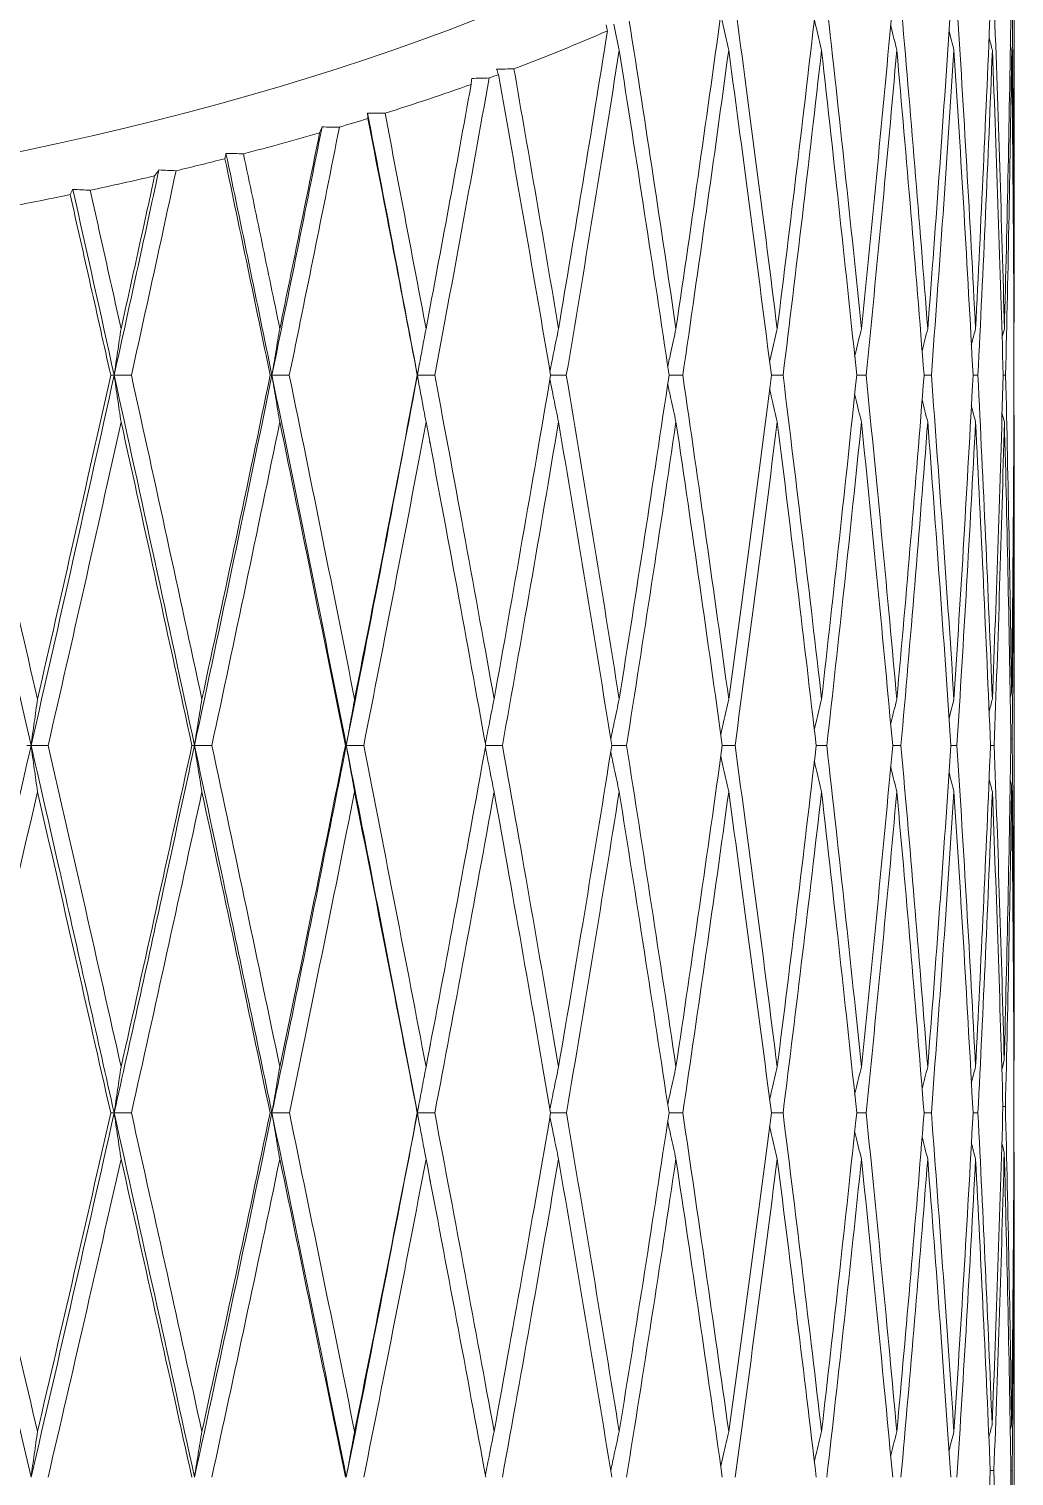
# Model space of a CAD drawing. Extents: x 4138 to 4928, y 0 to 579.
# Drawn here: x 4390.99 to 4399.09, y 417.27 to 429.18 of the extents above; entities that cross this region are included whole.
import ezdxf

# ---------------------------------------------------------------- set-up
doc = ezdxf.new("R2010")
doc.units = 0
doc.header["$LTSCALE"] = 10
doc.header["$MEASUREMENT"] = 0
doc.layers.add('1', color=7, linetype='CONTINUOUS')

msp = doc.modelspace()

# ---------------------------------------------------------------- linework, layer by layer
at = {"layer": '1', "color": 7, "linetype": 'Continuous', "lineweight": 18}
for p, q in [((4399.093, 432.066), (4399.093, 426.821)), ((4399.093, 426.766), (4399.093, 426.821)), ((4399.09, 426.758), (4399.093, 426.766)), ((4399.09, 426.006), (4399.093, 425.998)), ((4399.093, 425.998), (4399.093, 425.943)), ((4399.093, 425.943), (4399.093, 420.746)), ((4399.093, 420.746), (4399.093, 420.692)), ((4399.093, 420.692), (4399.09, 420.683)), ((4399.093, 419.935), (4399.09, 419.943)), ((4399.093, 419.88), (4399.093, 419.935)), ((4399.093, 419.88), (4399.093, 414.782))]:
    msp.add_line(p, q, dxfattribs=at)
msp.add_ellipse((4382.093, 432.606), major_axis=(16.257, 0), ratio=0.325059, start_param=4.9346, end_param=6.253938, dxfattribs=at)
for points, degree in [([(4396.311, 426.71), (4396.377, 427.156), (4396.506, 428.047), (4396.631, 428.939), (4396.692, 429.385)], 3), ([(4396.797, 429.385), (4396.859, 428.921), (4396.98, 428.01), (4397.091, 427.137), (4397.144, 426.71)], 3), ([(4397.144, 426.71), (4397.198, 427.142), (4397.306, 428.019), (4397.412, 428.925), (4397.465, 429.385)], 3), ([(4397.552, 429.385), (4397.604, 428.919), (4397.703, 428.006), (4397.794, 427.135), (4397.837, 426.71)], 3), ([(4397.837, 426.71), (4397.881, 427.15), (4397.969, 428.035), (4398.053, 428.933), (4398.094, 429.385)], 3), ([(4398.162, 429.385), (4398.201, 428.939), (4398.277, 428.047), (4398.348, 427.156), (4398.382, 426.71)], 3), ([(4398.382, 426.71), (4398.416, 427.15), (4398.482, 428.035), (4398.543, 428.933), (4398.573, 429.385)], 3), ([(4398.623, 429.385), (4398.651, 428.94), (4398.704, 428.048), (4398.753, 427.156), (4398.776, 426.71)], 3), ([(4398.776, 426.71), (4398.798, 427.146), (4398.841, 428.028), (4398.88, 428.93), (4398.899, 429.385)], 3), ([(4399.013, 426.71), (4399.002, 427.149), (4398.976, 428.033), (4398.946, 428.932), (4398.929, 429.385)], 3), ([(4399.067, 429.385), (4399.061, 428.927), (4399.045, 428.023), (4399.024, 427.144), (4399.013, 426.71)], 3), ([(4399.093, 426.766), (4399.092, 427.202), (4399.09, 428.074), (4399.082, 428.948), (4399.077, 429.385)], 3), ([(4394.978, 428.848), (4395.246, 428.95), (4395.503, 429.054), (4395.747, 429.161)], 3), ([(4395.345, 426.71), (4395.412, 427.109), (4395.547, 427.917), (4395.681, 428.743), (4395.747, 429.161)], 3), ([(4395.747, 429.161), (4395.745, 429.17), (4395.742, 429.186), (4395.738, 429.203), (4395.736, 429.211)], 3), ([(4395.844, 429.001), (4395.837, 429.036), (4395.821, 429.107), (4395.806, 429.179), (4395.799, 429.215)], 3), ([(4395.927, 429.241), (4395.994, 428.813), (4396.125, 427.963), (4396.25, 427.126), (4396.311, 426.71)], 3), ([(4398.598, 429.001), (4398.585, 429.054), (4398.571, 429.107), (4398.558, 429.16)], 3), ([(4398.887, 429.106), (4398.896, 429.071), (4398.905, 429.036), (4398.914, 429.001)], 3), ([(4399.061, 429.044), (4399.065, 429.03), (4399.069, 429.015), (4399.073, 429.001)], 3), ([(4395.844, 429.001), (4395.773, 428.547), (4395.628, 427.648), (4395.483, 426.764), (4395.409, 426.327)], 3), ([(4396.254, 426.327), (4396.189, 426.767), (4396.055, 427.653), (4395.915, 428.549), (4395.844, 429.001)], 3), ([(4396.745, 429.001), (4396.684, 428.554), (4396.56, 427.662), (4396.432, 426.771), (4396.367, 426.327)], 3), ([(4397.096, 426.327), (4397.042, 426.753), (4396.929, 427.626), (4396.808, 428.536), (4396.745, 429.001)], 3), ([(4397.509, 429.001), (4397.456, 428.537), (4397.351, 427.628), (4397.245, 426.754), (4397.192, 426.327)], 3), ([(4397.798, 426.327), (4397.754, 426.753), (4397.662, 427.625), (4397.561, 428.535), (4397.509, 429.001)], 3), ([(4398.128, 429.001), (4398.088, 428.547), (4398.005, 427.648), (4397.919, 426.764), (4397.875, 426.327)], 3), ([(4398.352, 426.327), (4398.317, 426.772), (4398.245, 427.663), (4398.168, 428.555), (4398.128, 429.001)], 3), ([(4398.598, 429.001), (4398.569, 428.548), (4398.509, 427.65), (4398.445, 426.765), (4398.412, 426.327)], 3), ([(4398.755, 426.327), (4398.732, 426.772), (4398.682, 427.663), (4398.627, 428.555), (4398.598, 429.001)], 3), ([(4398.914, 429.001), (4398.896, 428.544), (4398.859, 427.642), (4398.817, 426.762), (4398.795, 426.327)], 3), ([(4399.003, 426.327), (4398.991, 426.765), (4398.964, 427.649), (4398.932, 428.547), (4398.914, 429.001)], 3), ([(4399.073, 429.001), (4399.067, 428.542), (4399.052, 427.638), (4399.033, 426.76), (4399.023, 426.327)], 3), ([(4399.073, 429.001), (4399.078, 428.563), (4399.087, 427.69), (4399.091, 426.817), (4399.092, 426.382)], 3), ([(4394.835, 428.845), (4394.859, 428.845), (4394.906, 428.847), (4394.954, 428.848), (4394.978, 428.848)], 3), ([(4394.85, 428.801), (4394.848, 428.808), (4394.843, 428.823), (4394.838, 428.837), (4394.835, 428.845)], 3), ([(4394.978, 428.848), (4395.04, 428.492), (4395.164, 427.779), (4395.285, 427.067), (4395.345, 426.71)], 3), ([(4393.918, 428.483), (4394.161, 428.56), (4394.398, 428.639), (4394.626, 428.72)], 3), ([(4394.255, 426.71), (4394.316, 427.036), (4394.44, 427.697), (4394.564, 428.376), (4394.626, 428.72)], 3), ([(4394.774, 428.773), (4394.699, 428.352), (4394.549, 427.523), (4394.401, 426.721), (4394.327, 426.327)], 3), ([(4394.626, 428.72), (4394.627, 428.728), (4394.628, 428.745), (4394.63, 428.761), (4394.631, 428.77)], 3), ([(4394.631, 428.77), (4394.655, 428.77), (4394.702, 428.771), (4394.75, 428.772), (4394.774, 428.773)], 3), ([(4394.774, 428.773), (4394.8, 428.782), (4394.825, 428.792), (4394.85, 428.801)], 3), ([(4395.28, 426.327), (4395.21, 426.739), (4395.068, 427.564), (4394.924, 428.389), (4394.85, 428.801)], 3), ([(4393.774, 428.483), (4393.913, 427.764), (4394.049, 427.044), (4394.184, 426.327)], 3), ([(4393.777, 428.439), (4393.776, 428.447), (4393.775, 428.461), (4393.774, 428.476), (4393.774, 428.483)], 3), ([(4393.774, 428.483), (4393.798, 428.483), (4393.846, 428.483), (4393.894, 428.483), (4393.918, 428.483)], 3), ([(4393.918, 428.483), (4393.976, 428.178), (4394.091, 427.578), (4394.201, 426.997), (4394.255, 426.71)], 3), ([(4392.987, 426.327), (4393.126, 427.007), (4393.264, 427.688), (4393.399, 428.37)], 3), ([(4393.542, 428.369), (4393.474, 428.023), (4393.336, 427.337), (4393.199, 426.662), (4393.13, 426.327)], 3), ([(4393.379, 428.321), (4393.382, 428.329), (4393.389, 428.346), (4393.396, 428.362), (4393.399, 428.37)], 3), ([(4393.399, 428.37), (4393.423, 428.37), (4393.471, 428.369), (4393.518, 428.369), (4393.542, 428.369)], 3), ([(4393.542, 428.369), (4393.621, 428.392), (4393.699, 428.416), (4393.777, 428.439)], 3), ([(4394.183, 426.327), (4394.119, 426.664), (4393.988, 427.353), (4393.848, 428.072), (4393.777, 428.439)], 3), ([(4392.753, 428.149), (4392.966, 428.205), (4393.175, 428.262), (4393.379, 428.321)], 3), ([(4393.052, 426.71), (4393.106, 426.976), (4393.215, 427.51), (4393.325, 428.05), (4393.379, 428.321)], 3), ([(4392.198, 428.01), (4392.334, 428.042), (4392.468, 428.076), (4392.6, 428.109)], 3), ([(4392.6, 428.109), (4392.602, 428.117), (4392.605, 428.131), (4392.608, 428.146), (4392.609, 428.153)], 3), ([(4392.973, 426.327), (4392.912, 426.62), (4392.789, 427.21), (4392.664, 427.808), (4392.6, 428.109)], 3), ([(4392.609, 428.153), (4392.737, 427.544), (4392.863, 426.935), (4392.987, 426.327)], 3), ([(4392.609, 428.153), (4392.633, 428.153), (4392.681, 428.151), (4392.729, 428.15), (4392.753, 428.149)], 3), ([(4392.753, 428.149), (4392.804, 427.907), (4392.904, 427.426), (4393.003, 426.948), (4393.052, 426.71)], 3), ([(4391.689, 426.327), (4391.813, 426.889), (4391.936, 427.453), (4392.057, 428.017)], 3), ([(4392.198, 428.01), (4392.137, 427.725), (4392.014, 427.159), (4391.892, 426.602), (4391.831, 426.327)], 3), ([(4392.022, 427.968), (4392.028, 427.976), (4392.04, 427.992), (4392.052, 428.008), (4392.057, 428.017)], 3), ([(4392.057, 428.017), (4392.081, 428.015), (4392.128, 428.013), (4392.175, 428.011), (4392.198, 428.01)], 3), ([(4391.327, 427.814), (4391.331, 427.821), (4391.338, 427.836), (4391.346, 427.85), (4391.349, 427.857)], 3), ([(4391.349, 427.857), (4391.464, 427.347), (4391.577, 426.836), (4391.689, 426.327)], 3), ([(4391.349, 427.857), (4391.373, 427.856), (4391.421, 427.853), (4391.469, 427.85), (4391.492, 427.849)], 3), ([(4391.492, 427.849), (4391.671, 427.888), (4391.848, 427.927), (4392.022, 427.968)], 3), ([(4391.746, 426.71), (4391.792, 426.918), (4391.884, 427.334), (4391.976, 427.756), (4392.022, 427.968)], 3), ([(4390.76, 427.7), (4390.951, 427.737), (4391.141, 427.775), (4391.327, 427.814)], 3), ([(4391.661, 426.327), (4391.606, 426.572), (4391.496, 427.066), (4391.384, 427.564), (4391.327, 427.814)], 3), ([(4391.492, 427.849), (4391.535, 427.658), (4391.62, 427.277), (4391.704, 426.899), (4391.746, 426.71)], 3), ([(4391.689, 426.327), (4391.699, 426.391), (4391.717, 426.519), (4391.736, 426.647), (4391.746, 426.71)], 3), ([(4392.987, 426.327), (4392.998, 426.391), (4393.019, 426.519), (4393.041, 426.647), (4393.052, 426.71)], 3), ([(4394.184, 426.327), (4394.195, 426.391), (4394.219, 426.519), (4394.243, 426.647), (4394.255, 426.71)], 3), ([(4398.336, 426.526), (4398.352, 426.588), (4398.367, 426.649), (4398.382, 426.71)], 3), ([(4398.741, 426.577), (4398.753, 426.622), (4398.764, 426.666), (4398.776, 426.71)], 3), ([(4399.013, 426.71), (4399.007, 426.685), (4399, 426.66), (4398.993, 426.635)], 3), ([(4399.091, 426.759), (4399.092, 426.633), (4399.092, 426.507), (4399.092, 426.382)], 3), ([(4390.301, 426.327), (4390.539, 425.309), (4390.774, 424.294), (4391.006, 423.282)], 3), ([(4390.44, 426.327), (4390.547, 425.871), (4390.757, 424.972), (4390.959, 424.096), (4391.058, 423.664)], 3), ([(4391.006, 423.282), (4391.237, 424.294), (4391.465, 425.309), (4391.689, 426.327)], 3), ([(4391.058, 423.664), (4391.158, 424.096), (4391.357, 424.972), (4391.559, 425.871), (4391.661, 426.327)], 3), ([(4391.689, 426.327), (4391.684, 426.327), (4391.675, 426.327), (4391.665, 426.327), (4391.661, 426.327)], 3), ([(4391.831, 426.327), (4391.807, 426.327), (4391.76, 426.327), (4391.713, 426.327), (4391.689, 426.327)], 3), ([(4391.689, 426.327), (4391.913, 425.309), (4392.134, 424.294), (4392.35, 423.282)], 3), ([(4391.746, 425.943), (4391.736, 426.007), (4391.717, 426.134), (4391.699, 426.262), (4391.689, 426.327)], 3), ([(4391.831, 426.327), (4391.93, 425.876), (4392.126, 424.981), (4392.317, 424.101), (4392.411, 423.664)], 3), ([(4392.35, 423.282), (4392.567, 424.294), (4392.779, 425.309), (4392.987, 426.327)], 3), ([(4392.411, 423.664), (4392.504, 424.099), (4392.692, 424.977), (4392.879, 425.874), (4392.973, 426.327)], 3), ([(4392.987, 426.327), (4392.985, 426.327), (4392.98, 426.327), (4392.975, 426.327), (4392.973, 426.327)], 3), ([(4393.13, 426.327), (4393.107, 426.327), (4393.059, 426.327), (4393.011, 426.327), (4392.987, 426.327)], 3), ([(4392.987, 426.327), (4393.195, 425.309), (4393.399, 424.294), (4393.599, 423.282)], 3), ([(4393.052, 425.943), (4393.041, 426.007), (4393.019, 426.134), (4392.998, 426.262), (4392.987, 426.327)], 3), ([(4393.13, 426.327), (4393.223, 425.875), (4393.405, 424.98), (4393.581, 424.1), (4393.667, 423.664)], 3), ([(4393.599, 423.282), (4393.798, 424.294), (4393.993, 425.309), (4394.184, 426.327)], 3), ([(4393.667, 423.664), (4393.751, 424.09), (4393.922, 424.96), (4394.095, 425.865), (4394.183, 426.327)], 3), ([(4394.184, 426.327), (4394.183, 426.327), (4394.183, 426.327), (4394.183, 426.327), (4394.183, 426.327)], 3), ([(4394.327, 426.327), (4394.303, 426.327), (4394.255, 426.327), (4394.208, 426.327), (4394.184, 426.327)], 3), ([(4394.255, 425.943), (4394.243, 426.007), (4394.219, 426.134), (4394.195, 426.262), (4394.184, 426.327)], 3), ([(4394.327, 426.327), (4394.414, 425.863), (4394.581, 424.957), (4394.739, 424.088), (4394.815, 423.664)], 3), ([(4394.815, 423.664), (4394.892, 424.095), (4395.047, 424.97), (4395.202, 425.87), (4395.28, 426.327)], 3), ([(4395.409, 426.327), (4395.484, 425.88), (4395.631, 424.99), (4395.774, 424.105), (4395.844, 423.664)], 3), ([(4395.844, 423.664), (4395.915, 424.109), (4396.054, 424.997), (4396.188, 425.884), (4396.254, 426.327)], 3), ([(4396.367, 426.327), (4396.433, 425.875), (4396.562, 424.98), (4396.685, 424.1), (4396.745, 423.664)], 3), ([(4396.745, 423.664), (4396.804, 424.096), (4396.922, 424.973), (4397.038, 425.872), (4397.096, 426.327)], 3), ([(4397.192, 426.327), (4397.249, 425.865), (4397.359, 424.96), (4397.46, 424.09), (4397.509, 423.664)], 3), ([(4397.509, 423.664), (4397.558, 424.1), (4397.656, 424.98), (4397.751, 425.875), (4397.798, 426.327)], 3), ([(4397.875, 426.327), (4397.922, 425.86), (4398.011, 424.95), (4398.09, 424.085), (4398.128, 423.664)], 3), ([(4398.128, 423.664), (4398.168, 424.1), (4398.244, 424.981), (4398.317, 425.876), (4398.352, 426.327)], 3), ([(4398.352, 426.327), (4398.372, 426.327), (4398.392, 426.327), (4398.412, 426.327)], 3), ([(4398.412, 426.327), (4398.445, 425.883), (4398.51, 424.996), (4398.57, 424.108), (4398.598, 423.664)], 3), ([(4398.598, 423.664), (4398.626, 424.097), (4398.681, 424.974), (4398.731, 425.872), (4398.755, 426.327)], 3), ([(4398.795, 426.327), (4398.782, 426.327), (4398.769, 426.327), (4398.755, 426.327)], 3), ([(4398.795, 426.327), (4398.817, 425.883), (4398.859, 424.996), (4398.897, 424.108), (4398.914, 423.664)], 3), ([(4399.003, 426.327), (4398.99, 425.87), (4398.963, 424.969), (4398.931, 424.094), (4398.914, 423.664)], 3), ([(4399.023, 426.327), (4399.016, 426.327), (4399.009, 426.327), (4399.003, 426.327)], 3), ([(4399.072, 423.718), (4399.066, 424.146), (4399.052, 425.007), (4399.034, 425.884), (4399.023, 426.327)], 3), ([(4399.072, 423.718), (4399.078, 424.154), (4399.087, 425.034), (4399.091, 425.93), (4399.092, 426.382)], 3), ([(4398.382, 425.943), (4398.367, 426.004), (4398.352, 426.065), (4398.336, 426.127)], 3), ([(4398.741, 426.076), (4398.753, 426.031), (4398.764, 425.987), (4398.776, 425.943)], 3), ([(4398.993, 426.019), (4399, 425.993), (4399.007, 425.968), (4399.013, 425.943)], 3), ([(4399.093, 425.998), (4399.092, 425.549), (4399.09, 424.657), (4399.082, 423.775), (4399.077, 423.337)], 3), ([(4391.746, 425.943), (4391.645, 425.487), (4391.444, 424.587), (4391.245, 423.713), (4391.146, 423.282)], 3), ([(4392.329, 423.282), (4392.234, 423.718), (4392.043, 424.597), (4391.846, 425.492), (4391.746, 425.943)], 3), ([(4393.052, 425.943), (4392.958, 425.49), (4392.772, 424.594), (4392.586, 423.716), (4392.493, 423.282)], 3), ([(4393.591, 423.282), (4393.505, 423.716), (4393.328, 424.593), (4393.145, 425.49), (4393.052, 425.943)], 3), ([(4394.255, 425.943), (4394.169, 425.483), (4393.996, 424.579), (4393.827, 423.709), (4393.742, 423.282)], 3), ([(4394.746, 423.282), (4394.67, 423.702), (4394.513, 424.566), (4394.343, 425.476), (4394.255, 425.943)], 3), ([(4395.345, 425.943), (4395.269, 425.49), (4395.115, 424.593), (4394.961, 423.716), (4394.883, 423.282)], 3), ([(4395.783, 423.282), (4395.712, 423.725), (4395.568, 424.611), (4395.42, 425.499), (4395.345, 425.943)], 3), ([(4396.311, 425.943), (4396.245, 425.498), (4396.112, 424.61), (4395.974, 423.724), (4395.905, 423.282)], 3), ([(4396.692, 423.282), (4396.632, 423.718), (4396.508, 424.598), (4396.378, 425.492), (4396.311, 425.943)], 3), ([(4397.144, 425.943), (4397.087, 425.484), (4396.971, 424.582), (4396.855, 423.71), (4396.797, 423.282)], 3), ([(4397.465, 423.282), (4397.415, 423.708), (4397.313, 424.578), (4397.202, 425.482), (4397.144, 425.943)], 3), ([(4397.837, 425.943), (4397.791, 425.491), (4397.697, 424.595), (4397.601, 423.717), (4397.552, 423.282)], 3), ([(4398.094, 423.282), (4398.055, 423.705), (4397.974, 424.571), (4397.884, 425.479), (4397.837, 425.943)], 3), ([(4398.382, 425.943), (4398.348, 425.492), (4398.276, 424.597), (4398.201, 423.718), (4398.162, 423.282)], 3), ([(4398.573, 423.282), (4398.544, 423.726), (4398.482, 424.613), (4398.416, 425.5), (4398.382, 425.943)], 3), ([(4398.776, 425.943), (4398.752, 425.488), (4398.703, 424.59), (4398.65, 423.714), (4398.623, 423.282)], 3), ([(4398.899, 423.282), (4398.881, 423.726), (4398.842, 424.613), (4398.799, 425.5), (4398.776, 425.943)], 3), ([(4399.013, 425.943), (4399.001, 425.486), (4398.975, 424.585), (4398.945, 423.712), (4398.929, 423.282)], 3), ([(4399.067, 423.337), (4399.06, 423.763), (4399.045, 424.624), (4399.025, 425.501), (4399.013, 425.943)], 3), ([(4394.289, 425.763), (4394.284, 425.787)], 1), ([(4399.06, 423.675), (4399.064, 423.689), (4399.068, 423.704), (4399.072, 423.718)], 3), ([(4391.058, 423.664), (4391.05, 423.6), (4391.032, 423.473), (4391.014, 423.346), (4391.006, 423.282)], 3), ([(4392.411, 423.664), (4392.401, 423.6), (4392.38, 423.473), (4392.36, 423.346), (4392.35, 423.282)], 3), ([(4393.667, 423.664), (4393.656, 423.6), (4393.633, 423.473), (4393.61, 423.346), (4393.599, 423.282)], 3), ([(4398.558, 423.505), (4398.571, 423.558), (4398.585, 423.611), (4398.598, 423.664)], 3), ([(4398.914, 423.664), (4398.905, 423.629), (4398.896, 423.594), (4398.887, 423.558)], 3), ([(4399.012, 420.692), (4399.023, 421.125), (4399.044, 421.999), (4399.06, 422.888), (4399.067, 423.337)], 3), ([(4399.077, 423.337), (4399.073, 423.337), (4399.07, 423.337), (4399.067, 423.337)], 3), ([(4399.093, 420.692), (4399.092, 421.124), (4399.09, 421.997), (4399.082, 422.887), (4399.077, 423.337)], 3), ([(4391.006, 423.282), (4391, 423.282), (4390.988, 423.282), (4390.976, 423.282), (4390.97, 423.282)], 3), ([(4391.006, 423.282), (4391.029, 423.282), (4391.076, 423.282), (4391.123, 423.282), (4391.146, 423.282)], 3), ([(4391.058, 422.901), (4391.05, 422.964), (4391.032, 423.091), (4391.014, 423.218), (4391.006, 423.282)], 3), ([(4391.146, 423.282), (4391.25, 422.829), (4391.454, 421.935), (4391.65, 421.066), (4391.746, 420.638)], 3), ([(4391.746, 420.638), (4391.843, 421.069), (4392.037, 421.94), (4392.231, 422.832), (4392.329, 423.282)], 3), ([(4392.35, 423.282), (4392.347, 423.282), (4392.339, 423.282), (4392.332, 423.282), (4392.329, 423.282)], 3), ([(4392.35, 423.282), (4392.374, 423.282), (4392.421, 423.282), (4392.469, 423.282), (4392.493, 423.282)], 3), ([(4392.411, 422.901), (4392.401, 422.964), (4392.38, 423.091), (4392.36, 423.218), (4392.35, 423.282)], 3), ([(4392.493, 423.282), (4392.589, 422.833), (4392.778, 421.943), (4392.962, 421.07), (4393.052, 420.638)], 3), ([(4393.052, 420.638), (4393.14, 421.06), (4393.318, 421.923), (4393.5, 422.823), (4393.591, 423.282)], 3), ([(4393.599, 423.282), (4393.598, 423.282), (4393.595, 423.282), (4393.592, 423.282), (4393.591, 423.282)], 3), ([(4393.599, 423.282), (4393.623, 423.282), (4393.671, 423.282), (4393.719, 423.282), (4393.742, 423.282)], 3), ([(4393.667, 422.901), (4393.656, 422.964), (4393.633, 423.091), (4393.61, 423.218), (4393.599, 423.282)], 3), ([(4393.742, 423.282), (4393.831, 422.832), (4394.005, 421.942), (4394.173, 421.07), (4394.255, 420.638)], 3), ([(4394.255, 420.638), (4394.337, 421.064), (4394.5, 421.932), (4394.664, 422.827), (4394.746, 423.282)], 3), ([(4394.883, 423.282), (4394.965, 422.826), (4395.123, 421.93), (4395.272, 421.063), (4395.345, 420.638)], 3), ([(4395.345, 420.638), (4395.423, 421.092), (4395.573, 421.987), (4395.715, 422.855), (4395.783, 423.282)], 3), ([(4395.905, 423.282), (4395.974, 422.845), (4396.11, 421.968), (4396.245, 421.082), (4396.311, 420.638)], 3), ([(4396.311, 420.638), (4396.376, 421.073), (4396.505, 421.949), (4396.63, 422.836), (4396.692, 423.282)], 3), ([(4396.797, 423.282), (4396.859, 422.828), (4396.978, 421.934), (4397.09, 421.065), (4397.144, 420.638)], 3), ([(4397.144, 420.638), (4397.199, 421.069), (4397.307, 421.942), (4397.413, 422.832), (4397.465, 423.282)], 3), ([(4397.552, 423.282), (4397.604, 422.822), (4397.703, 421.922), (4397.793, 421.059), (4397.837, 420.638)], 3), ([(4397.837, 420.638), (4397.881, 421.07), (4397.969, 421.944), (4398.053, 422.833), (4398.094, 423.282)], 3), ([(4398.162, 423.282), (4398.203, 422.817), (4398.281, 421.912), (4398.35, 421.054), (4398.382, 420.638)], 3), ([(4398.382, 420.638), (4398.416, 421.067), (4398.481, 421.937), (4398.543, 422.83), (4398.573, 423.282)], 3), ([(4398.623, 423.282), (4398.606, 423.282), (4398.59, 423.282), (4398.573, 423.282)], 3), ([(4398.623, 423.282), (4398.651, 422.842), (4398.704, 421.961), (4398.753, 421.079), (4398.776, 420.638)], 3), ([(4398.899, 423.282), (4398.88, 422.827), (4398.841, 421.932), (4398.798, 421.064), (4398.776, 420.638)], 3), ([(4398.929, 423.282), (4398.919, 423.282), (4398.909, 423.282), (4398.899, 423.282)], 3), ([(4398.929, 423.282), (4398.945, 422.851), (4398.975, 421.987), (4399, 421.124), (4399.012, 420.692)], 3), ([(4398.558, 423.059), (4398.571, 423.006), (4398.585, 422.953), (4398.598, 422.901)], 3), ([(4398.887, 423.006), (4398.896, 422.971), (4398.905, 422.936), (4398.914, 422.901)], 3), ([(4399.061, 422.998), (4399.064, 422.984), (4399.068, 422.97), (4399.072, 422.955)], 3), ([(4391.058, 422.901), (4390.954, 422.447), (4390.746, 421.554), (4390.542, 420.686), (4390.44, 420.259)], 3), ([(4391.661, 420.259), (4391.564, 420.686), (4391.368, 421.553), (4391.163, 422.447), (4391.058, 422.901)], 3), ([(4392.411, 422.901), (4392.314, 422.45), (4392.12, 421.559), (4391.927, 420.689), (4391.831, 420.259)], 3), ([(4392.972, 420.259), (4392.882, 420.69), (4392.698, 421.562), (4392.508, 422.451), (4392.411, 422.901)], 3), ([(4393.667, 422.901), (4393.576, 422.443), (4393.396, 421.545), (4393.218, 420.682), (4393.131, 420.259)], 3), ([(4394.183, 420.259), (4394.1, 420.688), (4393.932, 421.558), (4393.756, 422.45), (4393.667, 422.901)], 3), ([(4394.815, 422.901), (4394.734, 422.449), (4394.571, 421.557), (4394.408, 420.688), (4394.327, 420.259)], 3), ([(4395.28, 420.259), (4395.207, 420.683), (4395.057, 421.547), (4394.897, 422.444), (4394.815, 422.901)], 3), ([(4395.844, 422.901), (4395.775, 422.468), (4395.634, 421.596), (4395.486, 420.707), (4395.41, 420.259)], 3), ([(4396.254, 420.259), (4396.187, 420.701), (4396.052, 421.584), (4395.914, 422.462), (4395.844, 422.901)], 3), ([(4396.745, 422.901), (4396.683, 422.45), (4396.558, 421.559), (4396.431, 420.689), (4396.367, 420.259)], 3), ([(4397.096, 420.259), (4397.041, 420.689), (4396.927, 421.559), (4396.807, 422.45), (4396.745, 422.901)], 3), ([(4397.509, 422.901), (4397.457, 422.45), (4397.353, 421.559), (4397.246, 420.689), (4397.192, 420.259)], 3), ([(4397.798, 420.259), (4397.754, 420.68), (4397.662, 421.541), (4397.561, 422.441), (4397.509, 422.901)], 3), ([(4398.128, 422.901), (4398.088, 422.452), (4398.005, 421.562), (4397.919, 420.69), (4397.876, 420.259)], 3), ([(4398.352, 420.259), (4398.319, 420.677), (4398.249, 421.536), (4398.17, 422.438), (4398.128, 422.901)], 3), ([(4398.598, 422.901), (4398.569, 422.448), (4398.508, 421.555), (4398.444, 420.687), (4398.412, 420.259)], 3), ([(4398.755, 420.259), (4398.732, 420.7), (4398.682, 421.581), (4398.627, 422.461), (4398.598, 422.901)], 3), ([(4398.914, 422.901), (4398.896, 422.446), (4398.858, 421.551), (4398.817, 420.685), (4398.795, 420.259)], 3), ([(4399.001, 420.313), (4398.989, 420.745), (4398.962, 421.607), (4398.931, 422.47), (4398.914, 422.901)], 3), ([(4399.072, 422.955), (4399.066, 422.51), (4399.052, 421.624), (4399.032, 420.749), (4399.021, 420.313)], 3), ([(4399.092, 420.313), (4399.091, 420.745), (4399.087, 421.617), (4399.078, 422.506), (4399.072, 422.955)], 3), ([(4394.284, 420.79), (4394.292, 420.829)], 1), ([(4391.746, 420.638), (4391.736, 420.575), (4391.717, 420.449), (4391.699, 420.322), (4391.689, 420.259)], 3), ([(4393.052, 420.638), (4393.041, 420.575), (4393.019, 420.449), (4392.998, 420.322), (4392.987, 420.259)], 3), ([(4394.255, 420.638), (4394.243, 420.575), (4394.219, 420.449), (4394.195, 420.322), (4394.184, 420.259)], 3), ([(4398.336, 420.456), (4398.352, 420.517), (4398.367, 420.577), (4398.382, 420.638)], 3), ([(4398.776, 420.638), (4398.764, 420.594), (4398.753, 420.55), (4398.741, 420.506)], 3), ([(4398.992, 420.617), (4398.998, 420.642), (4399.005, 420.667), (4399.012, 420.692)], 3), ([(4399.091, 420.686), (4399.092, 420.561), (4399.092, 420.437), (4399.092, 420.313)], 3), ([(4390.301, 420.259), (4390.539, 419.255), (4390.774, 418.257), (4391.006, 417.264)], 3), ([(4390.44, 420.259), (4390.548, 419.807), (4390.758, 418.919), (4390.96, 418.061), (4391.058, 417.639)], 3), ([(4391.006, 417.264), (4391.237, 418.257), (4391.465, 419.255), (4391.689, 420.259)], 3), ([(4391.058, 417.639), (4391.158, 418.065), (4391.358, 418.928), (4391.56, 419.811), (4391.661, 420.259)], 3), ([(4391.689, 420.259), (4391.684, 420.259), (4391.675, 420.259), (4391.665, 420.259), (4391.661, 420.259)], 3), ([(4391.689, 420.259), (4391.713, 420.259), (4391.76, 420.259), (4391.807, 420.259), (4391.831, 420.259)], 3), ([(4391.689, 420.259), (4391.913, 419.255), (4392.134, 418.257), (4392.35, 417.264)], 3), ([(4391.746, 419.88), (4391.736, 419.943), (4391.717, 420.069), (4391.699, 420.195), (4391.689, 420.259)], 3), ([(4391.831, 420.259), (4391.931, 419.809), (4392.129, 418.923), (4392.318, 418.063), (4392.411, 417.639)], 3), ([(4392.35, 417.264), (4392.567, 418.257), (4392.779, 419.255), (4392.987, 420.259)], 3), ([(4392.411, 417.639), (4392.503, 418.058), (4392.688, 418.913), (4392.877, 419.804), (4392.972, 420.259)], 3), ([(4392.987, 420.259), (4392.985, 420.259), (4392.98, 420.259), (4392.975, 420.259), (4392.972, 420.259)], 3), ([(4392.987, 420.259), (4393.011, 420.259), (4393.059, 420.259), (4393.107, 420.259), (4393.131, 420.259)], 3), ([(4392.987, 420.259), (4393.195, 419.255), (4393.399, 418.257), (4393.599, 417.264)], 3), ([(4393.052, 419.88), (4393.041, 419.943), (4393.019, 420.069), (4392.998, 420.195), (4392.987, 420.259)], 3), ([(4393.131, 420.259), (4393.223, 419.813), (4393.405, 418.931), (4393.581, 418.067), (4393.667, 417.639)], 3), ([(4394.184, 420.259), (4393.993, 419.255), (4393.798, 418.257), (4393.599, 417.264)], 3), ([(4393.667, 417.639), (4393.752, 418.062), (4393.924, 418.921), (4394.096, 419.808), (4394.183, 420.259)], 3), ([(4394.184, 420.259), (4394.183, 420.259), (4394.183, 420.259), (4394.183, 420.259), (4394.183, 420.259)], 3), ([(4394.184, 420.259), (4394.208, 420.259), (4394.255, 420.259), (4394.303, 420.259), (4394.327, 420.259)], 3), ([(4394.255, 419.88), (4394.243, 419.943), (4394.219, 420.069), (4394.195, 420.195), (4394.184, 420.259)], 3), ([(4394.327, 420.259), (4394.412, 419.811), (4394.578, 418.926), (4394.737, 418.065), (4394.815, 417.639)], 3), ([(4394.815, 417.639), (4394.899, 418.101), (4395.061, 419), (4395.209, 419.848), (4395.28, 420.259)], 3), ([(4395.41, 420.259), (4395.485, 419.814), (4395.633, 418.933), (4395.775, 418.068), (4395.844, 417.639)], 3), ([(4395.844, 417.639), (4395.915, 418.076), (4396.054, 418.95), (4396.188, 419.822), (4396.254, 420.259)], 3), ([(4396.367, 420.259), (4396.429, 419.842), (4396.554, 418.988), (4396.681, 418.095), (4396.745, 417.639)], 3), ([(4396.745, 417.639), (4396.804, 418.065), (4396.922, 418.928), (4397.038, 419.812), (4397.096, 420.259)], 3), ([(4397.192, 420.259), (4397.248, 419.809), (4397.357, 418.924), (4397.459, 418.063), (4397.509, 417.639)], 3), ([(4397.509, 417.639), (4397.558, 418.067), (4397.656, 418.931), (4397.751, 419.813), (4397.798, 420.259)], 3), ([(4397.876, 420.259), (4397.922, 419.803), (4398.01, 418.91), (4398.09, 418.056), (4398.128, 417.639)], 3), ([(4398.128, 417.639), (4398.167, 418.063), (4398.243, 418.924), (4398.317, 419.81), (4398.352, 420.259)], 3), ([(4398.412, 420.259), (4398.392, 420.259), (4398.372, 420.259), (4398.352, 420.259)], 3), ([(4398.412, 420.259), (4398.447, 419.796), (4398.513, 418.897), (4398.571, 418.05), (4398.598, 417.639)], 3), ([(4398.755, 420.259), (4398.731, 419.807), (4398.68, 418.919), (4398.626, 418.061), (4398.598, 417.639)], 3), ([(4398.795, 420.259), (4398.782, 420.259), (4398.769, 420.259), (4398.755, 420.259)], 3), ([(4398.795, 420.259), (4398.817, 419.832), (4398.858, 418.977), (4398.895, 418.121), (4398.912, 417.693)], 3), ([(4398.912, 417.693), (4398.929, 418.124), (4398.961, 418.991), (4398.989, 419.87), (4399.001, 420.313)], 3), ([(4399.021, 420.313), (4399.015, 420.313), (4399.008, 420.313), (4399.001, 420.313)], 3), ([(4399.021, 420.313), (4399.032, 419.876), (4399.052, 419.003), (4399.066, 418.13), (4399.072, 417.693)], 3), ([(4399.092, 420.313), (4399.091, 419.884), (4399.087, 419.018), (4399.078, 418.137), (4399.072, 417.693)], 3), ([(4399.092, 420.313), (4399.092, 420.19), (4399.092, 420.066), (4399.091, 419.942)], 3), ([(4398.336, 420.062), (4398.352, 420.001), (4398.367, 419.941), (4398.382, 419.88)], 3), ([(4398.741, 420.012), (4398.753, 419.968), (4398.764, 419.924), (4398.776, 419.88)], 3), ([(4399.012, 419.935), (4399.005, 419.959), (4398.998, 419.984), (4398.992, 420.009)], 3), ([(4391.746, 419.88), (4391.645, 419.433), (4391.444, 418.549), (4391.245, 417.689), (4391.146, 417.264)], 3), ([(4392.328, 417.264), (4392.235, 417.686), (4392.045, 418.545), (4391.847, 419.431), (4391.746, 419.88)], 3), ([(4393.052, 419.88), (4392.957, 419.427), (4392.769, 418.538), (4392.584, 417.683), (4392.493, 417.264)], 3), ([(4393.591, 417.264), (4393.504, 417.691), (4393.328, 418.553), (4393.145, 419.435), (4393.052, 419.88)], 3), ([(4394.255, 419.88), (4394.17, 419.432), (4393.999, 418.549), (4393.828, 417.688), (4393.743, 417.264)], 3), ([(4394.746, 417.264), (4394.668, 417.689), (4394.508, 418.55), (4394.341, 419.433), (4394.255, 419.88)], 3), ([(4395.345, 419.88), (4395.274, 419.465), (4395.126, 418.613), (4394.966, 417.72), (4394.883, 417.264)], 3), ([(4395.783, 417.264), (4395.712, 417.696), (4395.569, 418.565), (4395.42, 419.441), (4395.345, 419.88)], 3), ([(4396.311, 419.88), (4396.245, 419.441), (4396.112, 418.565), (4395.974, 417.697), (4395.905, 417.264)], 3), ([(4396.692, 417.264), (4396.629, 417.712), (4396.502, 418.597), (4396.375, 419.456), (4396.311, 419.88)], 3), ([(4397.144, 419.88), (4397.087, 419.433), (4396.972, 418.549), (4396.856, 417.688), (4396.797, 417.264)], 3), ([(4397.465, 417.264), (4397.415, 417.689), (4397.311, 418.549), (4397.201, 419.433), (4397.144, 419.88)], 3), ([(4397.837, 419.88), (4397.791, 419.434), (4397.697, 418.552), (4397.601, 417.69), (4397.552, 417.264)], 3), ([(4398.094, 417.264), (4398.055, 417.68), (4397.974, 418.532), (4397.884, 419.424), (4397.837, 419.88)], 3), ([(4398.382, 419.88), (4398.347, 419.431), (4398.275, 418.546), (4398.2, 417.687), (4398.162, 417.264)], 3), ([(4398.573, 417.264), (4398.545, 417.677), (4398.486, 418.526), (4398.418, 419.421), (4398.382, 419.88)], 3), ([(4398.776, 419.88), (4398.752, 419.429), (4398.703, 418.541), (4398.65, 417.685), (4398.623, 417.264)], 3), ([(4398.897, 417.318), (4398.879, 417.745), (4398.841, 418.6), (4398.798, 419.454), (4398.776, 419.88)], 3), ([(4399.012, 419.935), (4399, 419.494), (4398.974, 418.618), (4398.943, 417.75), (4398.927, 417.318)], 3), ([(4399.067, 417.318), (4399.06, 417.754), (4399.044, 418.626), (4399.023, 419.498), (4399.012, 419.935)], 3), ([(4399.077, 417.318), (4399.082, 417.765), (4399.09, 418.649), (4399.092, 419.51), (4399.093, 419.935)], 3), ([(4394.292, 419.687), (4394.287, 419.713)], 1), ([(4391.058, 417.639), (4391.05, 417.577), (4391.032, 417.452), (4391.014, 417.327), (4391.006, 417.264)], 3), ([(4392.411, 417.639), (4392.401, 417.577), (4392.38, 417.452), (4392.36, 417.327), (4392.35, 417.264)], 3), ([(4393.667, 417.639), (4393.656, 417.577), (4393.633, 417.452), (4393.61, 417.327), (4393.599, 417.264)], 3), ([(4398.598, 417.639), (4398.585, 417.587), (4398.571, 417.535), (4398.558, 417.483)], 3), ([(4398.912, 417.693), (4398.903, 417.659), (4398.894, 417.624), (4398.884, 417.589)], 3), ([(4399.072, 417.693), (4399.068, 417.679), (4399.064, 417.664), (4399.06, 417.65)], 3), ([(4398.773, 414.729), (4398.796, 415.156), (4398.839, 416.014), (4398.878, 416.882), (4398.897, 417.318)], 3), ([(4398.897, 417.318), (4398.907, 417.318), (4398.917, 417.318), (4398.927, 417.318)], 3), ([(4398.927, 417.318), (4398.943, 416.886), (4398.974, 416.023), (4399, 415.16), (4399.012, 414.729)], 3), ([(4399.067, 417.318), (4399.06, 416.884), (4399.044, 416.019), (4399.023, 415.158), (4399.012, 414.729)], 3), ([(4399.067, 417.318), (4399.07, 417.318), (4399.073, 417.318), (4399.077, 417.318)], 3), ([(4399.077, 417.318), (4399.082, 416.886), (4399.09, 416.022), (4399.092, 415.16), (4399.093, 414.729)], 3)]:
    msp.add_open_spline(points, degree=degree, dxfattribs=at)
for points, knots in [([(4396.745, 429.001), (4396.73, 429.064), (4396.708, 429.162), (4396.687, 429.259), (4396.679, 429.293)], [0, 0, 0, 0, 0.657691, 1, 1, 1, 1]), ([(4397.449, 429.252), (4397.454, 429.232), (4397.474, 429.148), (4397.493, 429.064), (4397.509, 429.001)], [0, 0, 0, 0, 0.236167, 1, 1, 1, 1]), ([(4398.077, 429.208), (4398.078, 429.203), (4398.095, 429.134), (4398.113, 429.064), (4398.128, 429.001)], [0, 0, 0, 0, 0.075144, 1, 1, 1, 1]), ([(4395.274, 426.361), (4395.285, 426.414), (4395.308, 426.531), (4395.332, 426.647), (4395.345, 426.71)], [0, 0, 0, 0, 0.450352, 1, 1, 1, 1]), ([(4396.243, 426.399), (4396.252, 426.439), (4396.274, 426.543), (4396.297, 426.647), (4396.311, 426.71)], [0, 0, 0, 0, 0.383762, 1, 1, 1, 1]), ([(4397.081, 426.439), (4397.088, 426.465), (4397.108, 426.556), (4397.129, 426.647), (4397.144, 426.71)], [0, 0, 0, 0, 0.294516, 1, 1, 1, 1]), ([(4397.781, 426.481), (4397.784, 426.493), (4397.803, 426.57), (4397.821, 426.647), (4397.837, 426.71)], [0, 0, 0, 0, 0.165862, 1, 1, 1, 1]), ([(4395.28, 426.327), (4395.299, 426.327), (4395.343, 426.327), (4395.386, 426.327), (4395.409, 426.327)], [0, 0, 0, 0, 0.44966, 1, 1, 1, 1]), ([(4396.254, 426.327), (4396.269, 426.327), (4396.306, 426.327), (4396.344, 426.327), (4396.367, 426.327)], [0, 0, 0, 0, 0.381809, 1, 1, 1, 1]), ([(4397.192, 426.327), (4397.169, 426.327), (4397.137, 426.327), (4397.105, 426.327), (4397.096, 426.327)], [0, 0, 0, 0, 0.70947, 1, 1, 1, 1]), ([(4397.875, 426.327), (4397.854, 426.327), (4397.828, 426.327), (4397.802, 426.327), (4397.798, 426.327)], [0, 0, 0, 0, 0.842304, 1, 1, 1, 1]), ([(4395.345, 425.943), (4395.332, 426.007), (4395.308, 426.123), (4395.285, 426.239), (4395.274, 426.292)], [0, 0, 0, 0, 0.549686, 1, 1, 1, 1]), ([(4396.311, 425.943), (4396.297, 426.007), (4396.274, 426.11), (4396.252, 426.214), (4396.243, 426.254)], [0, 0, 0, 0, 0.61644, 1, 1, 1, 1]), ([(4397.081, 426.214), (4397.088, 426.188), (4397.108, 426.097), (4397.129, 426.007), (4397.144, 425.943)], [0, 0, 0, 0, 0.294237, 1, 1, 1, 1]), ([(4397.781, 426.172), (4397.784, 426.16), (4397.803, 426.083), (4397.821, 426.007), (4397.837, 425.943)], [0, 0, 0, 0, 0.165168, 1, 1, 1, 1]), ([(4394.815, 423.664), (4394.802, 423.6), (4394.778, 423.479), (4394.755, 423.357), (4394.743, 423.298)], [0, 0, 0, 0, 0.521886, 1, 1, 1, 1]), ([(4395.774, 423.335), (4395.784, 423.381), (4395.807, 423.491), (4395.831, 423.6), (4395.844, 423.664)], [0, 0, 0, 0, 0.419364, 1, 1, 1, 1]), ([(4396.679, 423.373), (4396.687, 423.407), (4396.708, 423.504), (4396.73, 423.6), (4396.745, 423.664)], [0, 0, 0, 0, 0.342889, 1, 1, 1, 1]), ([(4397.449, 423.414), (4397.454, 423.434), (4397.474, 423.517), (4397.493, 423.6), (4397.509, 423.664)], [0, 0, 0, 0, 0.236896, 1, 1, 1, 1]), ([(4398.077, 423.457), (4398.078, 423.463), (4398.095, 423.532), (4398.113, 423.6), (4398.128, 423.664)], [0, 0, 0, 0, 0.076611, 1, 1, 1, 1]), ([(4390.301, 420.259), (4390.446, 420.867), (4390.682, 421.874), (4390.915, 422.884), (4391.006, 423.282)], [0, 0, 0, 0, 0.606559, 1, 1, 1, 1]), ([(4391.006, 423.282), (4391.097, 422.884), (4391.327, 421.874), (4391.553, 420.867), (4391.689, 420.259)], [0, 0, 0, 0, 0.393441, 1, 1, 1, 1]), ([(4391.689, 420.259), (4391.825, 420.867), (4392.047, 421.874), (4392.265, 422.884), (4392.35, 423.282)], [0, 0, 0, 0, 0.606559, 1, 1, 1, 1]), ([(4392.35, 423.282), (4392.435, 422.884), (4392.65, 421.874), (4392.861, 420.867), (4392.987, 420.259)], [0, 0, 0, 0, 0.393441, 1, 1, 1, 1]), ([(4392.987, 420.259), (4393.114, 420.867), (4393.319, 421.874), (4393.52, 422.884), (4393.599, 423.282)], [0, 0, 0, 0, 0.606559, 1, 1, 1, 1]), ([(4393.599, 423.282), (4393.677, 422.884), (4393.875, 421.874), (4394.068, 420.867), (4394.184, 420.259)], [0, 0, 0, 0, 0.393441, 1, 1, 1, 1]), ([(4394.815, 422.901), (4394.802, 422.964), (4394.778, 423.085), (4394.755, 423.207), (4394.743, 423.266)], [0, 0, 0, 0, 0.521887, 1, 1, 1, 1]), ([(4394.746, 423.282), (4394.768, 423.282), (4394.814, 423.282), (4394.859, 423.282), (4394.883, 423.282)], [0, 0, 0, 0, 0.477839, 1, 1, 1, 1]), ([(4395.844, 422.901), (4395.831, 422.964), (4395.807, 423.073), (4395.784, 423.183), (4395.774, 423.229)], [0, 0, 0, 0, 0.580742, 1, 1, 1, 1]), ([(4395.905, 423.282), (4395.881, 423.282), (4395.841, 423.282), (4395.8, 423.282), (4395.783, 423.282)], [0, 0, 0, 0, 0.581871, 1, 1, 1, 1]), ([(4396.797, 423.282), (4396.774, 423.282), (4396.739, 423.282), (4396.704, 423.282), (4396.692, 423.282)], [0, 0, 0, 0, 0.659972, 1, 1, 1, 1]), ([(4397.552, 423.282), (4397.529, 423.282), (4397.5, 423.282), (4397.471, 423.282), (4397.465, 423.282)], [0, 0, 0, 0, 0.768771, 1, 1, 1, 1]), ([(4398.094, 423.282), (4398.095, 423.282), (4398.118, 423.282), (4398.141, 423.282), (4398.162, 423.282)], [0, 0, 0, 0, 0.064841, 1, 1, 1, 1]), ([(4396.679, 423.19), (4396.687, 423.157), (4396.708, 423.06), (4396.73, 422.964), (4396.745, 422.901)], [0, 0, 0, 0, 0.342741, 1, 1, 1, 1]), ([(4397.449, 423.15), (4397.454, 423.13), (4397.474, 423.047), (4397.493, 422.964), (4397.509, 422.901)], [0, 0, 0, 0, 0.236531, 1, 1, 1, 1]), ([(4398.128, 422.901), (4398.113, 422.964), (4398.095, 423.032), (4398.078, 423.101), (4398.077, 423.106)], [0, 0, 0, 0, 0.924667, 1, 1, 1, 1]), ([(4395.274, 420.293), (4395.285, 420.345), (4395.308, 420.46), (4395.332, 420.575), (4395.345, 420.638)], [0, 0, 0, 0, 0.450634, 1, 1, 1, 1]), ([(4396.243, 420.33), (4396.252, 420.37), (4396.274, 420.472), (4396.297, 420.575), (4396.311, 420.638)], [0, 0, 0, 0, 0.38407, 1, 1, 1, 1]), ([(4397.081, 420.369), (4397.088, 420.396), (4397.108, 420.485), (4397.129, 420.575), (4397.144, 420.638)], [0, 0, 0, 0, 0.294891, 1, 1, 1, 1]), ([(4397.781, 420.411), (4397.784, 420.423), (4397.803, 420.499), (4397.821, 420.575), (4397.837, 420.638)], [0, 0, 0, 0, 0.166297, 1, 1, 1, 1]), ([(4395.41, 420.259), (4395.386, 420.259), (4395.343, 420.259), (4395.299, 420.259), (4395.28, 420.259)], [0, 0, 0, 0, 0.550045, 1, 1, 1, 1]), ([(4396.367, 420.259), (4396.344, 420.259), (4396.306, 420.259), (4396.269, 420.259), (4396.254, 420.259)], [0, 0, 0, 0, 0.617831, 1, 1, 1, 1]), ([(4397.192, 420.259), (4397.169, 420.259), (4397.137, 420.259), (4397.105, 420.259), (4397.096, 420.259)], [0, 0, 0, 0, 0.709155, 1, 1, 1, 1]), ([(4397.798, 420.259), (4397.802, 420.259), (4397.828, 420.259), (4397.854, 420.259), (4397.876, 420.259)], [0, 0, 0, 0, 0.158276, 1, 1, 1, 1]), ([(4395.345, 419.88), (4395.332, 419.943), (4395.308, 420.058), (4395.285, 420.173), (4395.274, 420.225)], [0, 0, 0, 0, 0.549394, 1, 1, 1, 1]), ([(4396.243, 420.187), (4396.252, 420.148), (4396.274, 420.045), (4396.297, 419.943), (4396.311, 419.88)], [0, 0, 0, 0, 0.384035, 1, 1, 1, 1]), ([(4397.081, 420.148), (4397.088, 420.122), (4397.108, 420.032), (4397.129, 419.943), (4397.144, 419.88)], [0, 0, 0, 0, 0.294766, 1, 1, 1, 1]), ([(4397.837, 419.88), (4397.821, 419.943), (4397.803, 420.019), (4397.784, 420.094), (4397.781, 420.107)], [0, 0, 0, 0, 0.834486, 1, 1, 1, 1]), ([(4394.743, 417.28), (4394.755, 417.337), (4394.778, 417.457), (4394.802, 417.577), (4394.815, 417.639)], [0, 0, 0, 0, 0.478471, 1, 1, 1, 1]), ([(4395.774, 417.316), (4395.784, 417.362), (4395.807, 417.47), (4395.831, 417.577), (4395.844, 417.639)], [0, 0, 0, 0, 0.419765, 1, 1, 1, 1]), ([(4396.679, 417.354), (4396.687, 417.387), (4396.708, 417.482), (4396.73, 417.577), (4396.745, 417.639)], [0, 0, 0, 0, 0.343375, 1, 1, 1, 1]), ([(4397.449, 417.394), (4397.454, 417.413), (4397.474, 417.495), (4397.493, 417.577), (4397.509, 417.639)], [0, 0, 0, 0, 0.237479, 1, 1, 1, 1]), ([(4398.077, 417.436), (4398.078, 417.442), (4398.095, 417.509), (4398.113, 417.577), (4398.128, 417.639)], [0, 0, 0, 0, 0.077358, 1, 1, 1, 1])]:
    msp.add_open_spline(points, degree=3, knots=knots, dxfattribs=at)

doc.saveas('drawing.dxf')
